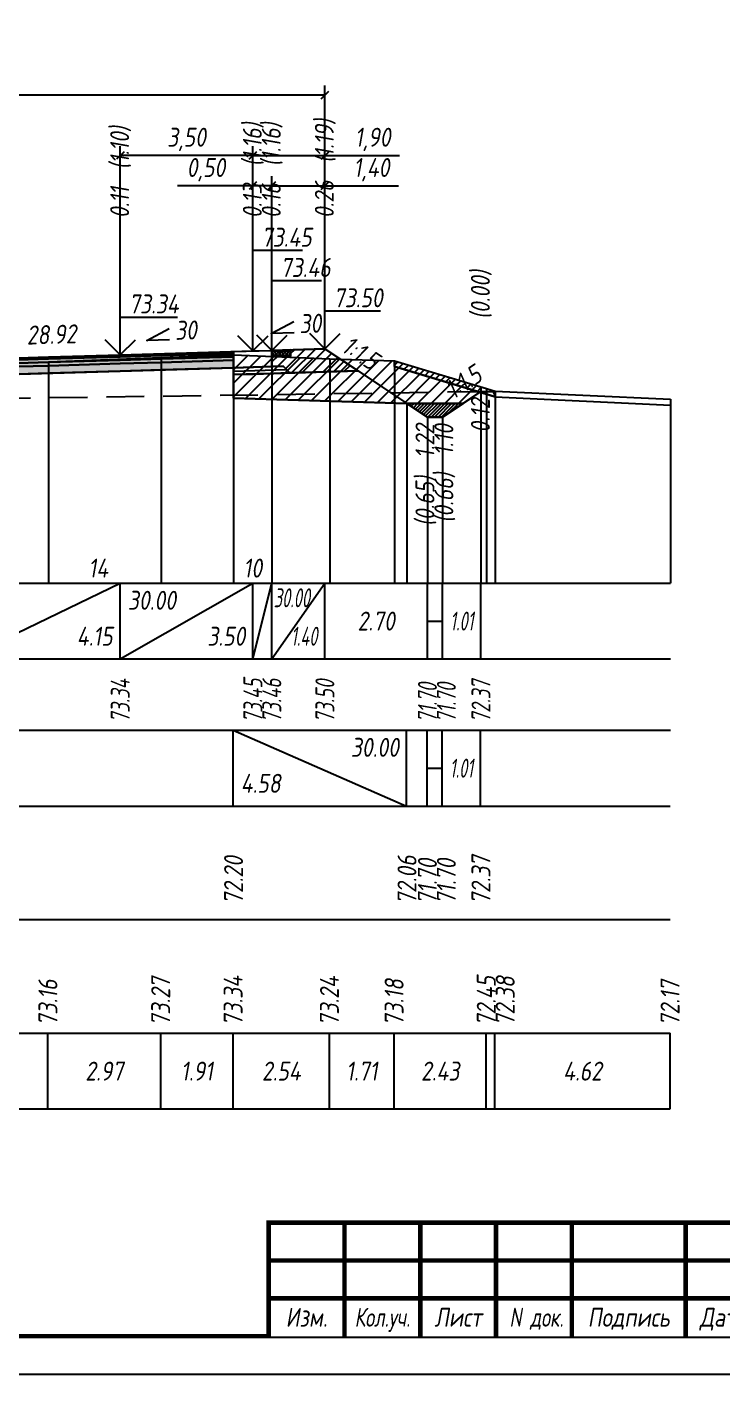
# Model space of a CAD drawing. Extents: x -717 to 1451, y -133302 to 233.
# Drawn here: x 168.1 to 259.8, y -34448.4 to -34270.5 of the extents above; entities that cross this region are included whole.
import ezdxf
from ezdxf.enums import TextEntityAlignment as Align

# ---------------------------------------------------------------- set-up
doc = ezdxf.new("R2010")
doc.units = 0
doc.linetypes.add('штриховая', pattern=[0.75, 0.5, -0.25])
for name, color, linetype in [('Зарамочное оформление', 7, 'Continuous'), ('Интерполированный поперечник', 2, 'Continuous'), ('Код_510', 7, 'Continuous'), ('Код_514', 1, 'Continuous'), ('Код_516', 1, 'Continuous'), ('Контур_0', 7, 'Continuous'), ('Контур_2521', 7, 'Continuous'), ('Контур_2564', 7, 'Continuous'), ('Контур_2660', 7, 'Continuous'), ('Контур_2665', 7, 'Continuous'), ('Контур_400', 7, 'Continuous'), ('Контур_508', 7, 'Continuous'), ('Контур_512', 7, 'Continuous'), ('Контур_513', 7, 'Continuous'), ('Контур_818', 7, 'Continuous'), ('Красный поперечник', 1, 'Continuous'), ('Объём_2501', 7, 'Continuous'), ('Объём_2564', 7, 'Continuous'), ('Объём_2650', 7, 'Continuous'), ('Объём_2660', 7, 'Continuous'), ('Объём_2661', 7, 'Continuous'), ('Объём_2662', 7, 'Continuous'), ('Объём_2663', 7, 'Continuous'), ('Объём_2664', 7, 'Continuous'), ('Объём_2665', 7, 'Continuous'), ('Объём_2666', 7, 'Continuous'), ('Объём_2667', 7, 'Continuous'), ('Объём_2668', 7, 'Continuous'), ('Объём_2669', 7, 'Continuous'), ('Объём_2675', 7, 'Continuous'), ('Объём_2753', 7, 'Continuous'), ('Откосы', 7, 'Continuous'), ('Отметки покрытия', 7, 'Continuous'), ('Рабочие отметки', 7, 'Continuous'), ('Рабочие отметки доп.', 7, 'Continuous'), ('Слои выравнивания', 7, 'Continuous'), ('Таблица', 7, 'Continuous'), ('Уклоны проезжей части', 7, 'Continuous'), ('Черный поперечник', 3, 'Continuous')]:
    doc.layers.add(name, color=color, linetype=linetype)
for name, color, linetype, true_color in [('Контур_2540', 2, 'Continuous', 0xffff00), ('Контур_2560', 2, 'Continuous', 0xffff00), ('Контур_2561', 7, 'Continuous', 0xff8040), ('Контур_2562', 3, 'Continuous', 0x00ff00), ('Контур_2563', 7, 'Continuous', 0xff8000), ('Контур_2570', 7, 'Continuous', 0x80ff00), ('Контур_2725', 7, 'Continuous', 0x323232), ('Контур_2736', 4, 'Continuous', 0x00ffff), ('Контур_2737', 4, 'Continuous', 0x00ffff), ('Контур_2738', 4, 'Continuous', 0x00ffff), ('Контур_2739', 4, 'Continuous', 0x00ffff), ('Контур_2741', 4, 'Continuous', 0x00ffff), ('Контур_2742', 4, 'Continuous', 0x00ffff), ('Контур_2743', 4, 'Continuous', 0x00ffff), ('Контур_2744', 7, 'Continuous', 0xa4ffff), ('Контур_2745', 7, 'Continuous', 0xa4ffff), ('Контур_2747', 4, 'Continuous', 0x00ffff), ('Контур_2748', 4, 'Continuous', 0x00ffff), ('Контур_2749', 4, 'Continuous', 0x00ffff), ('Контур_2750', 4, 'Continuous', 0x00ffff), ('Контур_2751', 4, 'Continuous', 0x00ffff), ('Контур_2752', 4, 'Continuous', 0x00ffff), ('Контур_2760', 7, 'Continuous', 0x323232), ('Контур_2761', 7, 'Continuous', 0x323232), ('Контур_2762', 7, 'Continuous', 0x323232), ('Контур_2763', 7, 'Continuous', 0x323232), ('Контур_402', 7, 'Continuous', 0xff6464), ('Контур_703', 4, 'Continuous', 0x00ffff), ('Контур_705', 4, 'Continuous', 0x00ffff), ('Контур_707', 4, 'Continuous', 0x00ffff), ('Контур_720', 131, 'Continuous', 0xaaffff), ('Объём_2500', 7, 'Continuous', 0xc0c0c0), ('Объём_2520', 7, 'Continuous', 0x80ffff), ('Объём_2540', 2, 'Continuous', 0xffff00), ('Объём_2560', 2, 'Continuous', 0xffff00), ('Объём_2561', 7, 'Continuous', 0xff8040), ('Объём_2562', 3, 'Continuous', 0x00ff00), ('Объём_2563', 7, 'Continuous', 0xff8000), ('Объём_2570', 7, 'Continuous', 0x80ff00), ('Объём_2600', 7, 'Continuous', 0x808000), ('Объём_2620', 2, 'Continuous', 0xffff00), ('Объём_2746', 2, 'Continuous', 0xffff00)]:
    doc.layers.add(name, color=color, linetype=linetype, true_color=true_color)
doc.styles.get("Standard").update_dxf_attribs({"font": 'txt', "height": 2.5})
doc.styles.add('М', font='romand.shx', dxfattribs={"width": 0.8, "oblique": 10, "height": 2.5})
doc.dimstyles.new('ISO-25', dxfattribs={"dimtxt": 2.5, "dimasz": 2.5, "dimexe": 1.25, "dimexo": 0.625, "dimtad": 1, "dimtxsty": 'Standard', "dimcen": 2.5, "dimadec": 0, "dimazin": 0, "dimtfac": 1, "dimtmove": 0, "dimatfit": 3, "dimfxl": 1, "dimarcsym": 0})

# ---------------------------------------------------------------- blocks, each defined once
blk = doc.blocks.new('_Oblique')
at = {"color": 0, "linetype": 'ByBlock', "lineweight": -2}
blk.add_line((-0.5, -0.5), (0.5, 0.5), dxfattribs=at)
blk = doc.blocks.new('*D793')
at = {"color": 0, "lineweight": -2, "transparency": 16777216}
for p, q in [((200.37, -34312.69), (200.37, -34290.27)), ((207.37, -34312.48), (207.37, -34290.27)), ((200.37, -34291.52), (207.37, -34291.52)), ((207.37, -34291.52), (217.06, -34291.52))]:
    blk.add_line(p, q, dxfattribs=at)
at = {"layer": 'Defpoints', "color": 0, "transparency": 16777216}
for p in [(207.37, -34291.52), (200.37, -34313.32), (207.37, -34313.11)]:
    blk.add_point(p, dxfattribs=at)
at = {"color": 0, "lineweight": -2, "transparency": 16777216, "rotation": 180}
blk.add_blockref('_Oblique', (200.37, -34291.52), dxfattribs=at)
at = {"color": 0, "lineweight": -2, "transparency": 16777216}
blk.add_blockref('_Oblique', (207.37, -34291.52), dxfattribs=at)
at = {"color": 0, "transparency": 16777216, "insert": (213.52, -34289.4), "char_height": 2.5, "width": 8.75, "attachment_point": 5, "style": 'М'}
blk.add_mtext('1,40', dxfattribs=at)
blk = doc.blocks.new('*D795')
at = {"color": 0, "lineweight": -2, "transparency": 16777216}
for p, q in [((197.87, -34312.77), (197.87, -34290.27)), ((200.37, -34312.69), (200.37, -34290.27)), ((197.87, -34291.52), (187.93, -34291.52)), ((200.37, -34291.52), (197.87, -34291.52))]:
    blk.add_line(p, q, dxfattribs=at)
at = {"layer": 'Defpoints', "color": 0, "transparency": 16777216}
for p in [(200.37, -34291.52), (197.87, -34313.39), (200.37, -34313.32)]:
    blk.add_point(p, dxfattribs=at)
at = {"color": 0, "lineweight": -2, "transparency": 16777216, "rotation": 180}
blk.add_blockref('_Oblique', (197.87, -34291.52), dxfattribs=at)
at = {"color": 0, "lineweight": -2, "transparency": 16777216}
blk.add_blockref('_Oblique', (200.37, -34291.52), dxfattribs=at)
at = {"color": 0, "transparency": 16777216, "insert": (191.69, -34289.4), "char_height": 2.5, "width": 9.1667, "attachment_point": 5, "style": 'М'}
blk.add_mtext('0,50', dxfattribs=at)
blk = doc.blocks.new('*D797')
at = {"color": 0, "lineweight": -2, "transparency": 16777216}
for p, q in [((180.37, -34313.29), (180.37, -34286.27)), ((197.87, -34312.77), (197.87, -34286.27)), ((197.87, -34287.52), (180.37, -34287.52))]:
    blk.add_line(p, q, dxfattribs=at)
at = {"layer": 'Defpoints', "color": 0, "transparency": 16777216}
for p in [(180.37, -34287.52), (197.87, -34313.39), (180.37, -34313.92)]:
    blk.add_point(p, dxfattribs=at)
at = {"color": 0, "lineweight": -2, "transparency": 16777216, "rotation": 180}
blk.add_blockref('_Oblique', (180.37, -34287.52), dxfattribs=at)
at = {"color": 0, "lineweight": -2, "transparency": 16777216}
blk.add_blockref('_Oblique', (197.87, -34287.52), dxfattribs=at)
at = {"color": 0, "transparency": 16777216, "insert": (189.12, -34285.4), "char_height": 2.5, "width": 9.5833, "attachment_point": 5, "style": 'М'}
blk.add_mtext('3,50', dxfattribs=at)
blk = doc.blocks.new('*D798')
at = {"color": 0, "lineweight": -2, "transparency": 16777216}
for p, q in [((197.87, -34312.77), (197.87, -34286.27)), ((207.37, -34312.48), (207.37, -34286.27)), ((197.87, -34287.52), (207.37, -34287.52)), ((207.37, -34287.52), (217.22, -34287.52))]:
    blk.add_line(p, q, dxfattribs=at)
at = {"layer": 'Defpoints', "color": 0, "transparency": 16777216}
for p in [(197.87, -34287.52), (197.87, -34313.39), (207.37, -34313.11)]:
    blk.add_point(p, dxfattribs=at)
at = {"color": 0, "lineweight": -2, "transparency": 16777216, "rotation": 180}
blk.add_blockref('_Oblique', (197.87, -34287.52), dxfattribs=at)
at = {"color": 0, "lineweight": -2, "transparency": 16777216}
blk.add_blockref('_Oblique', (207.37, -34287.52), dxfattribs=at)
at = {"color": 0, "transparency": 16777216, "insert": (213.68, -34285.4), "char_height": 2.5, "width": 8.75, "attachment_point": 5, "style": 'М'}
blk.add_mtext('1,90', dxfattribs=at)
blk = doc.blocks.new('*D800')
at = {"color": 0, "lineweight": -2, "transparency": 16777216}
for p, q in [((111.87, -34315.37), (111.87, -34278.27)), ((111.87, -34279.52), (207.37, -34279.52)), ((207.37, -34312.48), (207.37, -34278.27))]:
    blk.add_line(p, q, dxfattribs=at)
at = {"layer": 'Defpoints', "color": 0, "transparency": 16777216}
for p in [(207.37, -34279.52), (207.37, -34313.11), (111.87, -34316)]:
    blk.add_point(p, dxfattribs=at)
at = {"color": 0, "lineweight": -2, "transparency": 16777216, "rotation": 180}
blk.add_blockref('_Oblique', (111.87, -34279.52), dxfattribs=at)
at = {"color": 0, "lineweight": -2, "transparency": 16777216}
blk.add_blockref('_Oblique', (207.37, -34279.52), dxfattribs=at)
at = {"color": 0, "transparency": 16777216, "insert": (159.62, -34277.4), "char_height": 2.5, "width": 10.4167, "attachment_point": 5, "style": 'М'}
blk.add_mtext('19,10', dxfattribs=at)
blk = doc.blocks.new('Штамп')
at = {"linetype": 'Continuous'}
blk.add_wipeout([(199.95, -411.25), (384.95, -411.25), (384.95, -426.25), (199.95, -426.25)], dxfattribs=at).dxf.layer = 'Зарамочное оформление'
at = {"layer": 'Зарамочное оформление', "linetype": 'Continuous', "lineweight": -3, "const_width": 0.6, "flags": 128}
for points in [[(199.95, -426.25), (199.95, -411.25), (384.95, -411.25)], [(209.95, -411.25), (209.95, -426.25)], [(219.95, -411.25), (219.95, -426.25)], [(229.95, -411.25), (229.95, -426.25)], [(239.95, -411.25), (239.95, -426.25)], [(254.95, -411.25), (254.95, -426.25)], [(199.95, -416.25), (264.95, -416.25)], [(199.95, -421.25), (264.95, -421.25)]]:
    blk.add_lwpolyline(points, dxfattribs=at)
at = {"layer": 'Зарамочное оформление', "linetype": 'Continuous', "style": 'М', "oblique": 10}
for s, width, p in [('Изм.', 0.8, (204.95, -423.75)), ('Кол.уч.', 0.7, (214.95, -423.75)), ('Лист', 0.8, (224.95, -423.75)), ('N док.', 0.7, (235.28, -423.75)), ('Подпись', 0.8, (247.45, -423.75)), ('Дата', 0.8, (259.95, -423.75))]:
    blk.add_text(s, height=2.5, dxfattribs=dict(at, width=width)).set_placement(p, align=Align.MIDDLE_CENTER)
blk = doc.blocks.new('шифр')
blk.add_blockref('Штамп', (0, -34077))

msp = doc.modelspace()

# ---------------------------------------------------------------- hatches: boundary and pattern name
h = msp.add_hatch()
h.set_pattern_fill('ANSI37', color=256, scale=0.1)
h.set_pattern_definition([(45, (201.63157, -34313.5033), (-0.22451, 0.22451), []), (135, (201.63157, -34313.5033), (-0.22451, -0.22451), [])])
h.paths.add_polyline_path([(200.374, -34313.253), (200.386, -34313.89), (202.874, -34313.991), (202.874, -34313.178), (201.624, -34313.503)])
at = {"layer": 'Объём_2563'}
h = msp.add_hatch(dxfattribs=at)
h.set_pattern_fill('ANSI31', color=256, scale=0.3)
h.paths.add_polyline_path([(202.748, -34316.232), (201.874, -34315.358), (200.374, -34315.403), (200.386, -34313.89), (202.874, -34313.991), (202.874, -34313.178), (207.374, -34313.043), (211.752, -34315.962)])
at = {"layer": 'Объём_2570'}
h = msp.add_hatch(dxfattribs=at)
h.set_pattern_fill('ANSI31', color=256, scale=0.2)
h.paths.add_polyline_path([(227.959, -34318.809), (216.559, -34315.398), (216.559, -34314.648), (227.959, -34318.059)])
at = {"layer": 'Объём_2600'}
h = msp.add_hatch(dxfattribs=at)
h.set_pattern_fill('ANSI31', color=6, scale=0.4)
h.paths.add_polyline_path([(225.593, -34320.261), (218.2, -34320.261), (195.322, -34319.574), (195.322, -34313.86), (208.024, -34314.378), (216.559, -34314.648), (216.559, -34315.398), (227.829, -34318.77)])
h = msp.add_hatch(dxfattribs=at)
h.set_pattern_fill('HONEY', color=5, scale=0.3)
h.paths.add_polyline_path([(227.959, -34318.683), (229.849, -34318.656), (229.849, -34319.406), (228.71, -34319.033), (227.829, -34318.77)])
at = {"layer": 'Объём_2620'}
h = msp.add_hatch(dxfattribs=at)
h.set_pattern_fill('ANSI31', color=2, scale=0.1)
h.paths.add_polyline_path([(218.2, -34320.261), (225.593, -34320.261), (222.896, -34322.058), (220.896, -34322.058)])
edge = h.paths.add_edge_path(flags=17)
edge.add_line((218.2, -34320.261), (220.896, -34322.058))
at = {"layer": 'Слои выравнивания'}
for color, points in [(2, [(159.624, -34314.453), (166.852, -34314.244), (170.89, -34314.128), (180.374, -34313.853), (185.764, -34313.692), (195.322, -34313.405), (195.322, -34313.655), (185.764, -34313.942), (180.374, -34314.103), (170.89, -34314.378), (166.852, -34314.494), (159.624, -34314.703)]), (3, [(159.624, -34314.703), (166.852, -34314.494), (170.89, -34314.378), (180.374, -34314.103), (185.764, -34313.942), (195.322, -34313.655), (195.322, -34314.105), (185.764, -34314.392), (180.374, -34314.553), (170.89, -34314.828), (166.852, -34314.944), (159.624, -34315.153)]), (4, [(159.624, -34315.153), (166.852, -34314.944), (170.89, -34314.828), (180.374, -34314.553), (185.764, -34314.392), (195.322, -34314.105), (195.322, -34314.555), (185.764, -34314.842), (180.374, -34315.003), (170.89, -34315.278), (166.852, -34315.394), (159.624, -34315.603)]), (5, [(159.624, -34315.603), (166.852, -34315.394), (170.89, -34315.278), (180.374, -34315.003), (185.764, -34314.842), (195.322, -34314.555), (195.322, -34315.555), (185.764, -34315.842), (180.374, -34316.003), (170.89, -34316.278), (166.852, -34316.394), (159.624, -34316.603)])]:
    msp.add_hatch(color=color, dxfattribs=at).paths.add_polyline_path(points)

# ---------------------------------------------------------------- linework, layer by layer
at = {"flags": 128}
msp.add_lwpolyline([(-30.054, -34448.421), (389.946, -34448.421), (389.946, -34151.421), (-30.054, -34151.421)], close=True, dxfattribs=at)
at = {"const_width": 0.6, "flags": 128}
msp.add_lwpolyline([(-10.054, -34443.421), (384.946, -34443.421), (384.946, -34156.421), (-10.054, -34156.421)], close=True, dxfattribs=at)
msp.add_lwpolyline([(200.374, -34313.253), (200.386, -34313.89), (202.874, -34313.991), (202.874, -34313.178), (201.624, -34313.503), (200.374, -34313.253)])
at = {"layer": 'Код_510'}
for p, q in [((170.836, -34413.421), (170.836, -34403.421)), ((185.71, -34413.421), (185.71, -34403.421)), ((195.268, -34413.421), (195.268, -34403.421)), ((207.97, -34413.421), (207.97, -34403.421)), ((216.505, -34413.421), (216.505, -34403.421)), ((228.656, -34413.421), (228.656, -34403.421)), ((229.795, -34413.421), (229.795, -34403.421)), ((252.905, -34413.421), (252.905, -34403.421))]:
    msp.add_line(p, q, dxfattribs=at)
at = {"layer": 'Код_514'}
for p, q in [((159.624, -34354), (180.374, -34344)), ((180.374, -34354), (180.374, -34344)), ((180.374, -34354), (197.874, -34344)), ((197.874, -34354), (197.874, -34344)), ((197.874, -34354), (200.374, -34344)), ((200.374, -34354), (200.374, -34344)), ((200.374, -34354), (207.374, -34344)), ((207.374, -34354), (207.374, -34344)), ((220.896, -34354), (220.896, -34344)), ((222.896, -34354), (222.896, -34344)), ((227.959, -34354), (227.959, -34344)), ((220.896, -34349), (222.896, -34349))]:
    msp.add_line(p, q, dxfattribs=at)
at = {"layer": 'Код_516'}
for p, q in [((195.268, -34373.421), (195.268, -34363.421)), ((195.268, -34363.421), (218.146, -34373.421)), ((218.146, -34373.421), (218.146, -34363.421)), ((220.842, -34373.421), (220.842, -34363.421)), ((222.842, -34373.421), (222.842, -34363.421)), ((227.905, -34373.421), (227.905, -34363.421)), ((220.842, -34368.421), (222.842, -34368.421))]:
    msp.add_line(p, q, dxfattribs=at)
at = {"layer": 'Контур_0', "flags": 128}
for points in [[(195.322, -34313.405), (200.374, -34313.253), (200.374, -34315.403), (195.322, -34315.555), (195.322, -34313.405), (195.322, -34313.405)], [(207.374, -34313.043), (216.089, -34318.853), (216.089, -34318.853), (216.089, -34318.853), (216.089, -34318.853), (216.089, -34318.853), (216.089, -34318.853), (216.089, -34318.853), (216.089, -34318.853), (216.089, -34318.853), (216.089, -34318.853), (216.089, -34318.853), (216.089, -34318.853), (216.089, -34318.853), (216.089, -34318.853), (220.896, -34322.058)], [(207.374, -34313.043), (216.089, -34318.853), (216.089, -34318.853), (216.089, -34318.853), (216.089, -34318.853), (216.089, -34318.853), (216.089, -34318.853), (216.089, -34318.853), (216.089, -34318.853), (216.089, -34318.853), (216.089, -34318.853), (216.089, -34318.853), (216.089, -34318.853), (216.089, -34318.853), (216.089, -34318.853), (220.896, -34322.058), (222.896, -34322.058), (227.959, -34318.683), (227.959, -34318.683), (227.959, -34318.683), (227.959, -34318.683), (227.959, -34318.683), (227.959, -34318.683), (227.959, -34318.683), (227.959, -34318.683), (227.959, -34318.683), (227.959, -34318.683), (227.959, -34318.683), (227.959, -34318.683), (227.959, -34318.683)], [(200.374, -34316.303), (195.322, -34316.455), (195.322, -34315.555), (201.874, -34315.358), (202.748, -34316.232), (200.374, -34316.303), (200.374, -34316.303)], [(200.374, -34315.403), (201.874, -34315.358), (202.748, -34316.232), (211.752, -34315.962)]]:
    msp.add_lwpolyline(points, dxfattribs=at)
at = {"layer": 'Контур_2521', "color": 250, "flags": 128}
msp.add_lwpolyline([(195.322, -34316.005), (202.311, -34315.795)], dxfattribs=at)
at = {"layer": 'Контур_2540', "flags": 128}
msp.add_lwpolyline([(197.874, -34316.378), (211.752, -34315.962), (218.2, -34320.261), (195.322, -34319.574), (195.322, -34316.455), (197.874, -34316.378), (197.874, -34316.378)], dxfattribs=at)
at = {"layer": 'Контур_2560', "flags": 128}
msp.add_lwpolyline([(200.374, -34313.253), (207.374, -34313.043), (207.374, -34313.043), (207.374, -34313.043)], dxfattribs=at)
at = {"layer": 'Контур_2561', "flags": 128}
msp.add_lwpolyline([(200.374, -34313.253), (200.374, -34313.253), (207.374, -34313.043), (207.374, -34313.043), (200.374, -34313.253)], dxfattribs=at)
at = {"layer": 'Контур_2562', "flags": 128}
msp.add_lwpolyline([(207.374, -34313.043), (207.374, -34313.043), (207.374, -34313.043), (207.374, -34313.043), (207.374, -34313.043)], dxfattribs=at)
at = {"layer": 'Контур_2563', "flags": 128}
msp.add_lwpolyline([(202.748, -34316.232), (201.874, -34315.358), (200.374, -34315.403), (200.374, -34313.253), (207.374, -34313.043), (211.752, -34315.962), (202.748, -34316.232), (202.748, -34316.232)], dxfattribs=at)
at = {"layer": 'Контур_2564', "flags": 128}
msp.add_lwpolyline([(200.374, -34313.253), (207.374, -34313.043)], dxfattribs=at)
at = {"layer": 'Контур_2570', "flags": 128}
msp.add_lwpolyline([(80, -34321.674), (94.662, -34321.553), (108.583, -34321.166), (109.701, -34321.008), (111.054, -34321.107), (111.054, -34321.107), (112.381, -34320.796), (121.371, -34318.306), (121.371, -34317.556), (130.882, -34316.873), (145.783, -34315.847), (156.313, -34315.404), (159.624, -34315.26), (170.89, -34314.768), (185.764, -34314.216), (195.322, -34313.86), (208.024, -34314.378), (216.559, -34314.648), (216.559, -34315.398), (228.71, -34319.033), (229.849, -34319.406), (229.849, -34319.406), (252.959, -34320.468)], dxfattribs=at)
at = {"layer": 'Контур_2660', "flags": 128}
msp.add_lwpolyline([(195.322, -34319.574), (218.2, -34320.261)], dxfattribs=at)
at = {"layer": 'Контур_2665', "flags": 128}
msp.add_lwpolyline([(207.374, -34313.043), (207.374, -34313.043)], dxfattribs=at)
at = {"layer": 'Контур_2725', "flags": 128}
msp.add_lwpolyline([(145.783, -34317.004), (156.313, -34316.699), (159.624, -34316.603), (166.852, -34316.394), (170.89, -34316.278), (180.374, -34316.003), (185.764, -34315.842), (195.322, -34315.555)], dxfattribs=at)
at = {"layer": 'Контур_2736', "flags": 128}
for points in [[(207.374, -34313.043), (216.089, -34318.853)], [(216.089, -34318.853), (220.896, -34322.058)]]:
    msp.add_lwpolyline(points, dxfattribs=at)
at = {"layer": 'Контур_2737', "flags": 128}
msp.add_lwpolyline([(216.089, -34318.853), (216.089, -34318.853)], dxfattribs=at)
at = {"layer": 'Контур_2738', "flags": 128}
msp.add_lwpolyline([(216.089, -34318.853), (216.089, -34318.853)], dxfattribs=at)
at = {"layer": 'Контур_2739', "flags": 128}
msp.add_lwpolyline([(216.089, -34318.853), (216.089, -34318.853)], dxfattribs=at)
at = {"layer": 'Контур_2741', "flags": 128}
msp.add_lwpolyline([(227.959, -34318.683), (227.959, -34318.683)], dxfattribs=at)
at = {"layer": 'Контур_2742', "flags": 128}
msp.add_lwpolyline([(227.959, -34318.683), (227.959, -34318.683)], dxfattribs=at)
at = {"layer": 'Контур_2743', "flags": 128}
msp.add_lwpolyline([(227.959, -34318.683), (227.959, -34318.683)], dxfattribs=at)
at = {"layer": 'Контур_2744', "flags": 128}
msp.add_lwpolyline([(227.959, -34318.683), (227.959, -34318.683)], dxfattribs=at)
msp.add_lwpolyline([(227.959, -34318.683), (227.959, -34318.683)], dxfattribs=at)
msp.add_lwpolyline([(227.959, -34318.683), (227.959, -34318.683)], dxfattribs=at)
msp.add_lwpolyline([(227.959, -34318.683), (227.959, -34318.683)], dxfattribs=at)
msp.add_lwpolyline([(227.959, -34318.683), (227.959, -34318.683)], dxfattribs=at)
msp.add_lwpolyline([(227.959, -34318.683), (227.959, -34318.683)], dxfattribs=at)
at = {"layer": 'Контур_2745', "flags": 128}
msp.add_lwpolyline([(216.089, -34318.853), (216.089, -34318.853)], dxfattribs=at)
msp.add_lwpolyline([(216.089, -34318.853), (216.089, -34318.853)], dxfattribs=at)
msp.add_lwpolyline([(216.089, -34318.853), (216.089, -34318.853)], dxfattribs=at)
msp.add_lwpolyline([(216.089, -34318.853), (216.089, -34318.853)], dxfattribs=at)
msp.add_lwpolyline([(216.089, -34318.853), (216.089, -34318.853)], dxfattribs=at)
msp.add_lwpolyline([(216.089, -34318.853), (216.089, -34318.853)], dxfattribs=at)
at = {"layer": 'Контур_2747', "flags": 128}
msp.add_lwpolyline([(216.089, -34318.853), (216.089, -34318.853)], dxfattribs=at)
at = {"layer": 'Контур_2748', "flags": 128}
msp.add_lwpolyline([(216.089, -34318.853), (216.089, -34318.853)], dxfattribs=at)
at = {"layer": 'Контур_2749', "flags": 128}
msp.add_lwpolyline([(216.089, -34318.853), (216.089, -34318.853)], dxfattribs=at)
at = {"layer": 'Контур_2750', "flags": 128}
msp.add_lwpolyline([(227.959, -34318.683), (227.959, -34318.683)], dxfattribs=at)
at = {"layer": 'Контур_2751', "flags": 128}
msp.add_lwpolyline([(227.959, -34318.683), (227.959, -34318.683)], dxfattribs=at)
at = {"layer": 'Контур_2752', "flags": 128}
msp.add_lwpolyline([(227.959, -34318.683), (227.959, -34318.683)], dxfattribs=at)
at = {"layer": 'Контур_2760', "flags": 128}
msp.add_lwpolyline([(145.783, -34314.854), (156.313, -34314.549), (159.624, -34314.453), (166.852, -34314.244), (170.89, -34314.128), (180.374, -34313.853), (185.764, -34313.692), (195.322, -34313.405)], dxfattribs=at)
at = {"layer": 'Контур_2761', "flags": 128}
msp.add_lwpolyline([(145.783, -34315.104), (156.313, -34314.799), (159.624, -34314.703), (166.852, -34314.494), (170.89, -34314.378), (180.374, -34314.103), (185.764, -34313.942), (195.322, -34313.655)], dxfattribs=at)
at = {"layer": 'Контур_2762', "flags": 128}
msp.add_lwpolyline([(145.783, -34315.554), (156.313, -34315.249), (159.624, -34315.153), (166.852, -34314.944), (170.89, -34314.828), (180.374, -34314.553), (185.764, -34314.392), (195.322, -34314.105)], dxfattribs=at)
at = {"layer": 'Контур_2763', "flags": 128}
msp.add_lwpolyline([(145.783, -34316.004), (156.313, -34315.699), (159.624, -34315.603), (166.852, -34315.394), (170.89, -34315.278), (180.374, -34315.003), (185.764, -34314.842), (195.322, -34314.555)], dxfattribs=at)
at = {"layer": 'Контур_400', "flags": 128}
msp.add_lwpolyline([(159.624, -34314.453), (180.374, -34313.853), (197.874, -34313.328), (197.874, -34313.328), (197.874, -34313.328), (197.874, -34313.328), (197.874, -34313.328), (197.874, -34313.328), (200.374, -34313.253)], dxfattribs=at)
at = {"layer": 'Контур_402', "flags": 128}
msp.add_lwpolyline([(105.587, -34320.124), (145.783, -34318.919), (145.783, -34317.004), (159.624, -34316.603), (180.374, -34316.003), (195.322, -34315.555), (195.322, -34319.574), (218.2, -34320.261)], dxfattribs=at)
at = {"layer": 'Контур_508', "flags": 128}
msp.add_lwpolyline([(105, -34320.516), (105.587, -34320.124), (145.783, -34318.919), (145.783, -34317.004), (159.624, -34316.603), (180.374, -34316.003), (195.322, -34315.555), (195.322, -34319.574), (218.2, -34320.261), (220.896, -34322.058), (222.896, -34322.058), (227.959, -34318.683)], dxfattribs=at)
at = {"layer": 'Контур_512', "flags": 128}
msp.add_lwpolyline([(195.322, -34319.574), (218.2, -34320.261), (220.896, -34322.058), (222.896, -34322.058), (227.959, -34318.683)], dxfattribs=at)
at = {"layer": 'Контур_513', "flags": 128}
msp.add_lwpolyline([(105, -34320.516), (105.587, -34320.124), (145.783, -34318.919), (145.783, -34317.004), (159.624, -34316.603), (180.374, -34316.003), (195.322, -34315.555), (195.322, -34319.574), (218.2, -34320.261), (220.896, -34322.058), (222.896, -34322.058), (227.959, -34318.683)], dxfattribs=at)
at = {"layer": 'Контур_703', "flags": 128}
msp.add_lwpolyline([(207.374, -34313.043), (216.089, -34318.853)], dxfattribs=at)
at = {"layer": 'Контур_705', "flags": 128}
msp.add_lwpolyline([(216.089, -34318.853), (216.089, -34318.853)], dxfattribs=at)
at = {"layer": 'Контур_707', "flags": 128}
msp.add_lwpolyline([(222.896, -34322.058), (227.959, -34318.683)], dxfattribs=at)
at = {"layer": 'Контур_720', "flags": 128}
msp.add_lwpolyline([(220.896, -34322.058), (222.896, -34322.058)], dxfattribs=at)
at = {"layer": 'Контур_818', "flags": 128}
msp.add_lwpolyline([(105, -34321.266), (108.583, -34321.166), (109.701, -34321.008), (111.054, -34321.107), (111.054, -34321.107), (112.381, -34320.796), (121.371, -34318.306), (121.371, -34317.556), (130.882, -34316.873), (145.783, -34315.847), (156.313, -34315.404), (159.624, -34315.26), (170.89, -34314.768), (185.764, -34314.216), (195.322, -34313.86), (208.024, -34314.378), (216.559, -34314.648), (216.559, -34315.398), (227.959, -34318.809)], dxfattribs=at)
at = {"layer": 'Красный поперечник'}
for p, q in [((180.374, -34313.853), (197.874, -34313.328)), ((197.874, -34313.328), (200.374, -34313.253)), ((200.374, -34313.253), (207.374, -34313.043)), ((207.374, -34313.043), (220.896, -34322.058)), ((159.624, -34314.453), (180.374, -34313.853)), ((222.896, -34322.058), (227.959, -34318.683)), ((227.959, -34318.683), (227.959, -34344)), ((195.322, -34319.574), (195.322, -34344)), ((218.2, -34320.261), (218.2, -34344)), ((220.896, -34322.058), (220.896, -34344)), ((220.896, -34322.058), (222.896, -34322.058)), ((222.896, -34322.058), (222.896, -34344))]:
    msp.add_line(p, q, dxfattribs=at)
at = {"layer": 'Объём_2500', "flags": 128}
msp.add_lwpolyline([(195.322, -34313.405), (200.374, -34313.253), (200.374, -34315.403), (195.322, -34315.555), (195.322, -34313.405), (195.322, -34313.405)], dxfattribs=at)
at = {"layer": 'Объём_2501', "flags": 128}
msp.add_lwpolyline([(159.624, -34314.453), (180.374, -34313.853), (197.874, -34313.328), (197.874, -34313.328), (197.874, -34313.328), (197.874, -34313.328), (197.874, -34313.328), (197.874, -34313.328), (200.374, -34313.253)], dxfattribs=at)
at = {"layer": 'Объём_2520', "color": 250, "flags": 128}
msp.add_lwpolyline([(200.374, -34316.303), (195.322, -34316.455), (195.322, -34315.555), (201.874, -34315.358), (202.748, -34316.232), (200.374, -34316.303), (200.374, -34316.303)], dxfattribs=at)
at = {"layer": 'Объём_2540', "flags": 128}
msp.add_lwpolyline([(197.874, -34316.378), (211.752, -34315.962), (218.2, -34320.261), (195.322, -34319.574), (195.322, -34316.455), (197.874, -34316.378), (197.874, -34316.378)], dxfattribs=at)
at = {"layer": 'Объём_2560', "flags": 128}
msp.add_lwpolyline([(200.374, -34313.253), (207.374, -34313.043), (207.374, -34313.043), (207.374, -34313.043)], dxfattribs=at)
at = {"layer": 'Объём_2561', "flags": 128}
msp.add_lwpolyline([(200.374, -34313.253), (200.374, -34313.253), (207.374, -34313.043), (207.374, -34313.043), (200.374, -34313.253)], dxfattribs=at)
at = {"layer": 'Объём_2562', "flags": 128}
msp.add_lwpolyline([(207.374, -34313.043), (207.374, -34313.043), (207.374, -34313.043), (207.374, -34313.043), (207.374, -34313.043)], dxfattribs=at)
at = {"layer": 'Объём_2563', "color": 250, "flags": 128}
msp.add_lwpolyline([(202.748, -34316.232), (201.874, -34315.358), (200.374, -34315.403), (200.386, -34313.89), (202.874, -34313.991), (202.874, -34313.178), (207.374, -34313.043), (211.752, -34315.962), (202.748, -34316.232), (202.748, -34316.232)], dxfattribs=at)
at = {"layer": 'Объём_2564', "flags": 128}
msp.add_lwpolyline([(200.374, -34313.253), (207.374, -34313.043)], dxfattribs=at)
at = {"layer": 'Объём_2570', "flags": 128}
msp.add_lwpolyline([(227.959, -34318.809), (216.559, -34315.398), (216.559, -34314.648), (227.959, -34318.059), (227.959, -34318.809), (227.959, -34318.809)], dxfattribs=at)
at = {"layer": 'Объём_2600', "color": 5, "flags": 128}
msp.add_lwpolyline([(227.959, -34318.683), (229.849, -34318.656), (229.849, -34319.406), (228.71, -34319.033), (227.829, -34318.77), (227.959, -34318.683), (227.959, -34318.683)], dxfattribs=at)
at = {"layer": 'Объём_2620', "flags": 128}
msp.add_lwpolyline([(218.2, -34320.261), (225.593, -34320.261), (222.896, -34322.058), (220.896, -34322.058), (218.2, -34320.261), (218.2, -34320.261)], dxfattribs=at)
at = {"layer": 'Объём_2650', "color": 6, "flags": 128}
msp.add_lwpolyline([(225.593, -34320.261), (218.2, -34320.261), (195.322, -34319.574), (195.322, -34313.86), (208.024, -34314.378), (216.559, -34314.648), (216.559, -34315.398), (227.829, -34318.77), (225.593, -34320.261), (225.593, -34320.261)], dxfattribs=at)
at = {"layer": 'Объём_2660', "flags": 128}
msp.add_lwpolyline([(195.322, -34319.574), (218.2, -34320.261)], dxfattribs=at)
at = {"layer": 'Объём_2661', "flags": 128}
msp.add_lwpolyline([(207.374, -34313.043), (216.089, -34318.853), (218.2, -34320.261)], dxfattribs=at)
at = {"layer": 'Объём_2662', "flags": 128}
msp.add_lwpolyline([(225.593, -34320.261), (227.959, -34318.683)], dxfattribs=at)
at = {"layer": 'Объём_2663', "flags": 128}
for points in [[(218.2, -34320.261), (220.896, -34322.058)], [(222.896, -34322.058), (225.593, -34320.261)]]:
    msp.add_lwpolyline(points, dxfattribs=at)
at = {"layer": 'Объём_2664', "flags": 128}
msp.add_lwpolyline([(220.896, -34322.058), (222.896, -34322.058)], dxfattribs=at)
at = {"layer": 'Объём_2665', "flags": 128}
msp.add_lwpolyline([(207.374, -34313.043), (207.374, -34313.043)], dxfattribs=at)
at = {"layer": 'Объём_2666', "flags": 128}
for points in [[(207.374, -34313.043), (216.089, -34318.853)], [(216.089, -34318.853), (218.2, -34320.261)]]:
    msp.add_lwpolyline(points, dxfattribs=at)
at = {"layer": 'Объём_2667', "flags": 128}
for points in [[(227.959, -34318.683), (227.959, -34318.683)], [(216.089, -34318.853), (216.089, -34318.853)]]:
    msp.add_lwpolyline(points, dxfattribs=at)
at = {"layer": 'Объём_2668', "flags": 128}
for points in [[(227.959, -34318.683), (227.959, -34318.683)], [(216.089, -34318.853), (216.089, -34318.853)]]:
    msp.add_lwpolyline(points, dxfattribs=at)
at = {"layer": 'Объём_2669', "flags": 128}
for points in [[(227.959, -34318.683), (227.959, -34318.683)], [(216.089, -34318.853), (216.089, -34318.853)]]:
    msp.add_lwpolyline(points, dxfattribs=at)
at = {"layer": 'Объём_2675', "flags": 128}
for points in [[(227.959, -34318.683), (227.959, -34318.683)], [(227.959, -34318.683), (227.959, -34318.683)], [(227.959, -34318.683), (227.959, -34318.683)], [(227.959, -34318.683), (227.959, -34318.683)], [(227.959, -34318.683), (227.959, -34318.683)], [(227.959, -34318.683), (227.959, -34318.683)], [(216.089, -34318.853), (216.089, -34318.853)], [(216.089, -34318.853), (216.089, -34318.853)], [(216.089, -34318.853), (216.089, -34318.853)], [(216.089, -34318.853), (216.089, -34318.853)], [(216.089, -34318.853), (216.089, -34318.853)], [(216.089, -34318.853), (216.089, -34318.853)]]:
    msp.add_lwpolyline(points, dxfattribs=at)
at = {"layer": 'Объём_2746', "flags": 128}
msp.add_lwpolyline([(208.024, -34314.378), (209.443, -34314.423), (218.2, -34320.261), (195.322, -34319.574), (195.322, -34313.86), (208.024, -34314.378), (208.024, -34314.378)], dxfattribs=at)
at = {"layer": 'Объём_2753', "flags": 128}
msp.add_lwpolyline([(195.322, -34313.405), (195.322, -34313.405)], dxfattribs=at)
at = {"layer": 'Откосы', "color": 1, "flags": 128}
for points in [[(203.299, -34310.954), (200.301, -34311.044), (203.254, -34309.455)], [(186.889, -34311.848), (183.89, -34311.938), (186.844, -34310.348)]]:
    msp.add_lwpolyline(points, dxfattribs=at)
at = {"layer": 'Отметки покрытия', "color": 1}
for p, q in [((197.874, -34313.328), (197.874, -34300.043)), ((197.874, -34300.043), (204.424, -34300.043)), ((200.374, -34313.253), (200.374, -34304.043)), ((200.374, -34304.043), (206.924, -34304.043)), ((207.374, -34313.043), (207.374, -34308.043)), ((207.374, -34308.043), (214.724, -34308.043)), ((180.374, -34313.853), (180.374, -34308.853)), ((180.374, -34308.853), (187.924, -34308.853)), ((197.874, -34313.328), (195.874, -34311.328)), ((197.874, -34313.328), (199.874, -34311.328)), ((200.374, -34313.253), (198.374, -34311.253)), ((200.374, -34313.253), (202.374, -34311.253)), ((207.374, -34313.043), (205.374, -34311.043)), ((207.374, -34313.043), (209.374, -34311.043)), ((180.374, -34313.853), (178.374, -34311.853)), ((180.374, -34313.853), (182.374, -34311.853))]:
    msp.add_line(p, q, dxfattribs=at)
at = {"layer": 'Слои выравнивания'}
for p, q in [((195.322, -34313.405), (195.322, -34344)), ((200.374, -34313.253), (200.374, -34344))]:
    msp.add_line(p, q, dxfattribs=at)
at = {"layer": 'Слои выравнивания', "color": 2, "flags": 128}
msp.add_lwpolyline([(159.624, -34314.453), (166.852, -34314.244), (170.89, -34314.128), (180.374, -34313.853), (185.764, -34313.692), (195.322, -34313.405), (195.322, -34313.655), (185.764, -34313.942), (180.374, -34314.103), (170.89, -34314.378), (166.852, -34314.494), (159.624, -34314.703)], close=True, dxfattribs=at)
at = {"layer": 'Слои выравнивания', "color": 3, "flags": 128}
msp.add_lwpolyline([(159.624, -34314.703), (166.852, -34314.494), (170.89, -34314.378), (180.374, -34314.103), (185.764, -34313.942), (195.322, -34313.655), (195.322, -34314.105), (185.764, -34314.392), (180.374, -34314.553), (170.89, -34314.828), (166.852, -34314.944), (159.624, -34315.153)], close=True, dxfattribs=at)
at = {"layer": 'Слои выравнивания', "color": 4, "flags": 128}
msp.add_lwpolyline([(159.624, -34315.153), (166.852, -34314.944), (170.89, -34314.828), (180.374, -34314.553), (185.764, -34314.392), (195.322, -34314.105), (195.322, -34314.555), (185.764, -34314.842), (180.374, -34315.003), (170.89, -34315.278), (166.852, -34315.394), (159.624, -34315.603)], close=True, dxfattribs=at)
at = {"layer": 'Слои выравнивания', "color": 5, "flags": 128}
msp.add_lwpolyline([(159.624, -34315.603), (166.852, -34315.394), (170.89, -34315.278), (180.374, -34315.003), (185.764, -34314.842), (195.322, -34314.555), (195.322, -34315.555), (185.764, -34315.842), (180.374, -34316.003), (170.89, -34316.278), (166.852, -34316.394), (159.624, -34316.603)], close=True, dxfattribs=at)
at = {"layer": 'Таблица'}
for p, q in [((80, -34344), (252.959, -34344)), ((80, -34354), (252.959, -34354)), ((80, -34363.421), (252.959, -34363.421)), ((79.946, -34373.421), (252.905, -34373.421)), ((79.946, -34388.421), (252.905, -34388.421)), ((79.946, -34403.421), (252.905, -34403.421)), ((79.946, -34413.421), (252.905, -34413.421))]:
    msp.add_line(p, q, dxfattribs=at)
at = {"layer": 'Черный поперечник', "color": 7}
for p, q in [((170.89, -34314.768), (170.89, -34344)), ((185.764, -34314.216), (185.764, -34344)), ((195.322, -34313.86), (195.322, -34344)), ((208.024, -34314.378), (208.024, -34344)), ((216.559, -34314.648), (216.559, -34344)), ((228.71, -34318.283), (228.71, -34344)), ((229.849, -34318.656), (229.849, -34344)), ((252.959, -34319.718), (252.959, -34344))]:
    msp.add_line(p, q, dxfattribs=at)
at = {"layer": 'Черный поперечник', "flags": 128}
msp.add_lwpolyline([(80, -34320.924), (94.662, -34320.803), (108.583, -34320.416), (109.701, -34320.258), (111.054, -34320.357), (112.381, -34320.046), (121.371, -34317.556), (130.882, -34316.873), (145.783, -34315.847), (156.313, -34315.404), (159.624, -34315.26), (170.89, -34314.768), (185.764, -34314.216), (195.322, -34313.86), (208.024, -34314.378), (216.559, -34314.648), (228.71, -34318.283), (229.849, -34318.656), (252.959, -34319.718)], dxfattribs=at)

# ---------------------------------------------------------------- texts
at = {"layer": 'Код_510', "style": 'М', "oblique": 10, "width": 0.8}
for s, p in [('73.16', (170.836, -34402.421)), ('73.27', (185.71, -34402.421)), ('73.34', (195.268, -34402.421)), ('73.24', (207.97, -34402.421)), ('73.18', (216.505, -34402.421)), ('72.45', (228.656, -34402.421)), ('72.38', (231.156, -34402.421)), ('72.17', (252.905, -34402.421))]:
    msp.add_text(s, height=2.5, rotation=90, dxfattribs=at).set_placement(p, align=Align.MIDDLE_LEFT)
for s, p in [('2.97', (178.273, -34408.421)), ('1.91', (190.489, -34408.421)), ('2.54', (201.619, -34408.421)), ('1.71', (212.238, -34408.421)), ('2.43', (222.58, -34408.421)), ('4.62', (241.35, -34408.421))]:
    msp.add_text(s, height=2.5, dxfattribs=at).set_placement(p, align=Align.MIDDLE_CENTER)
at = {"layer": 'Код_514', "style": 'М', "oblique": 10}
for width, p in [(0.8, (181.374, -34345)), (0.6, (200.62, -34344.677))]:
    msp.add_text('30.00', height=2.5, dxfattribs=dict(at, width=width)).set_placement(p, align=Align.TOP_LEFT)
for s, width, p in [('2.70', 0.8, (214.135, -34349)), ('1.01', 0.6, (225.428, -34349))]:
    msp.add_text(s, height=2.5, dxfattribs=dict(at, width=width)).set_placement(p, align=Align.MIDDLE_CENTER)
for s, width, p in [('4.15', 0.8, (179.374, -34353)), ('3.50', 0.8, (196.874, -34353)), ('1.40', 0.6, (206.374, -34353))]:
    msp.add_text(s, height=2.5, dxfattribs=dict(at, width=width)).set_placement(p, align=Align.BOTTOM_RIGHT)
at = {"layer": 'Код_514', "style": 'М', "oblique": 10, "width": 0.7}
for s, p in [('73.34', (180.374, -34362.382)), ('73.45', (197.874, -34362.382)), ('73.46', (200.374, -34362.382)), ('73.50', (207.374, -34362.382)), ('71.70', (220.896, -34362.382)), ('71.70', (223.396, -34362.382)), ('72.37', (227.959, -34362.382))]:
    msp.add_text(s, height=2.5, rotation=90, dxfattribs=at).set_placement(p, align=Align.MIDDLE_LEFT)
at = {"layer": 'Код_516', "style": 'М', "oblique": 10, "width": 0.8}
msp.add_text('30.00', height=2.5, dxfattribs=at).set_placement((217.146, -34364.421), align=Align.TOP_RIGHT)
at = {"layer": 'Код_516', "style": 'М', "oblique": 10, "width": 0.6}
msp.add_text('1.01', height=2.5, dxfattribs=at).set_placement((225.374, -34368.421), align=Align.MIDDLE_CENTER)
at = {"layer": 'Код_516', "style": 'М', "oblique": 10, "width": 0.8}
msp.add_text('4.58', height=2.5, dxfattribs=at).set_placement((196.268, -34372.421), align=Align.BOTTOM_LEFT)
for s, p in [('72.20', (195.322, -34386.371)), ('72.06', (218.2, -34386.371)), ('71.70', (220.896, -34386.371)), ('71.70', (223.396, -34386.371)), ('72.37', (227.959, -34386.371))]:
    msp.add_text(s, height=2.5, rotation=90, dxfattribs=at).set_placement(p, align=Align.MIDDLE_LEFT)
at = {"layer": 'Отметки покрытия', "color": 1, "style": 'М', "oblique": 10, "width": 0.8}
for s, p in [('73.45', (199.015, -34300.312)), ('73.46', (201.515, -34304.312)), ('73.34', (181.515, -34309.122)), ('73.50', (208.515, -34308.312))]:
    msp.add_text(s, height=2.5, dxfattribs=at).set_placement(p, align=Align.BOTTOM_LEFT)
at = {"layer": 'Рабочие отметки', "color": 1, "style": 'М', "oblique": 10, "width": 0.8}
for s, p in [('0.11', (180.296, -34295.793)), ('0.13', (197.796, -34295.793)), ('0.16', (200.296, -34295.793)), ('0.26', (207.296, -34295.793))]:
    msp.add_text(s, height=2.5, rotation=90, dxfattribs=at).set_placement(p, align=Align.MIDDLE_LEFT)
for s, p in [('0.12', (227.881, -34319.614)), ('1.22', (220.568, -34322.989)), ('1.10', (223.068, -34322.989))]:
    msp.add_text(s, height=2.5, rotation=90, dxfattribs=at).set_placement(p, align=Align.MIDDLE_RIGHT)
at = {"layer": 'Рабочие отметки доп.', "color": 1, "style": 'М', "oblique": 10, "width": 0.8}
for s, p in [('(1.16)', (197.796, -34288.943)), ('(1.16)', (200.296, -34288.943)), ('(1.19)', (207.296, -34288.493)), ('(1.10)', (180.296, -34289.343)), ('(0.00)', (227.881, -34309.114))]:
    msp.add_text(s, height=2.5, rotation=90, dxfattribs=at).set_placement(p, align=Align.MIDDLE_LEFT)
for s, p in [('(0.66)', (223.068, -34329.389)), ('(0.65)', (220.568, -34329.839))]:
    msp.add_text(s, height=2.5, rotation=90, dxfattribs=at).set_placement(p, align=Align.MIDDLE_RIGHT)
at = {"layer": 'Слои выравнивания', "style": 'М', "oblique": 10, "width": 0.8}
for s, p in [('14', (177.473, -34344)), ('10', (197.848, -34344))]:
    msp.add_text(s, height=2.5, dxfattribs=at).set_placement(p, align=Align.BOTTOM_CENTER)
at = {"layer": 'Уклоны проезжей части', "color": 1, "style": 'М', "oblique": 10, "width": 0.8}
for s, rotation, p in [('28.92', 1.65628, (171.356, -34313.154)), ('30', 1.71836, (189.094, -34312.591)), ('30', 1.71836, (205.504, -34311.698)), ('1:1.5', 326.30994, (210.997, -34315.263)), ('1:1.5', 33.69007, (226.746, -34319.097))]:
    msp.add_text(s, height=2.5, rotation=rotation, dxfattribs=at).set_placement(p, align=Align.BOTTOM_CENTER)

# ---------------------------------------------------------------- dimensions: what is measured, and where the dimension line sits
at = {"color": 5}
dim = msp.add_linear_dim(base=(207.374, -34279.516), p1=(111.874, -34315.996), p2=(207.374, -34313.106), angle=180, dimstyle='ISO-25', override={"dimasz": 1, "dimlfac": 0.2, "dimzin": 0, "dimtxsty": 'М', "dimblk1": 'Oblique', "dimblk2": 'Oblique', "dimsah": 1}, dxfattribs=at)
dim.commit()
dim.dimension.update_dxf_attribs({"geometry": '*D800', "text_midpoint": (159.624, -34277.403)})
dim = msp.add_linear_dim(base=(180.374, -34287.516), p1=(197.874, -34313.391), p2=(180.374, -34313.916), dimstyle='ISO-25', override={"dimasz": 1, "dimlfac": 0.2, "dimzin": 0, "dimtxsty": 'М', "dimblk1": 'Oblique', "dimblk2": 'Oblique', "dimsah": 1}, dxfattribs=at)
dim.commit()
dim.dimension.update_dxf_attribs({"geometry": '*D797', "text_midpoint": (189.124, -34285.403)})
dim = msp.add_linear_dim(base=(197.874, -34287.516), p1=(207.374, -34313.106), p2=(197.874, -34313.391), dimstyle='ISO-25', override={"dimasz": 1, "dimlfac": 0.2, "dimzin": 0, "dimtxsty": 'М', "dimblk1": 'Oblique', "dimblk2": 'Oblique', "dimsah": 1}, dxfattribs=at)
dim.commit()
dim.dimension.update_dxf_attribs({"geometry": '*D798', "text_midpoint": (213.681, -34287.516), "dimtype": 160})
for base, p1, p2, picture, middle in [((200.374, -34291.516), (197.874, -34313.391), (200.374, -34313.316), '*D795', (191.695, -34291.516)), ((207.374, -34291.516), (200.374, -34313.316), (207.374, -34313.106), '*D793', (213.517, -34291.516))]:
    dim = msp.add_linear_dim(base=base, p1=p1, p2=p2, angle=180, dimstyle='ISO-25', override={"dimasz": 1, "dimlfac": 0.2, "dimzin": 0, "dimtxsty": 'М', "dimblk1": 'Oblique', "dimblk2": 'Oblique', "dimsah": 1}, dxfattribs=at)
    dim.commit()
    dim.dimension.update_dxf_attribs({"geometry": picture, "text_midpoint": middle, "dimtype": 160})

# ---------------------------------------------------------------- next in the draw order: block references
msp.add_blockref('шифр', (0, 59.829))

# ---------------------------------------------------------------- next in the draw order: linework, layer by layer
at = {"layer": 'Интерполированный поперечник', "linetype": 'штриховая', "ltscale": 10, "flags": 128}
msp.add_lwpolyline([(111.054, -34320.357), (229.849, -34318.656)], dxfattribs=at)

doc.saveas('drawing.dxf')
